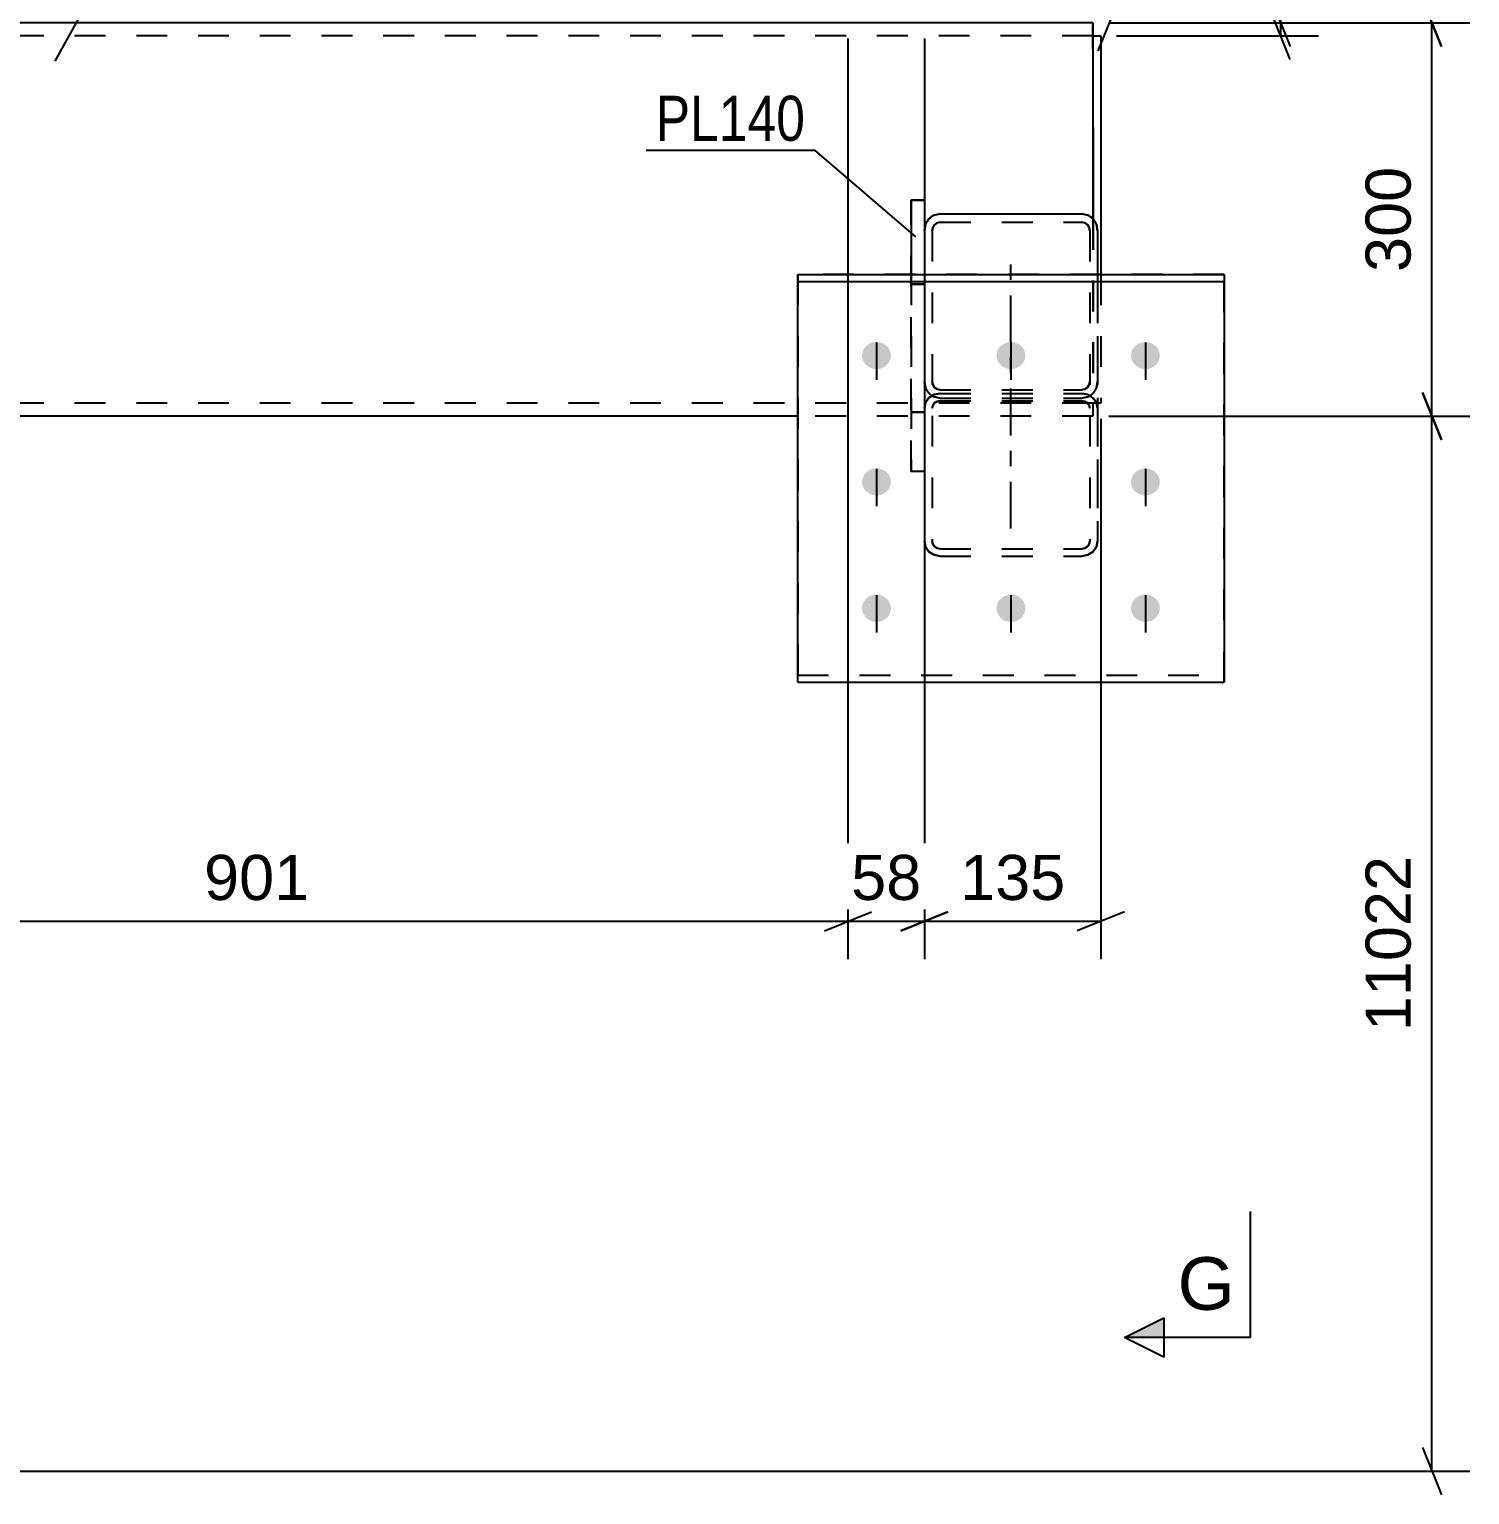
# Model space of a CAD drawing. Header units: millimetres. Extents: x 0 to 1189, y 0 to 841.
# Drawn here: x 252.5 to 344, y 381.6 to 474.7 of the extents above; entities that cross this region are included whole.
import ezdxf

# ---------------------------------------------------------------- set-up
doc = ezdxf.new("R2010")
doc.units = ezdxf.units.MM
doc.linetypes.add('DXK_LINE_DOT2', pattern=[3.9198, 1.9599, -1.9599])
doc.linetypes.add('DXK_LINE_DOT3', pattern=[5.9187, 2.979, -0.9799, 0.9799, -0.9799])
doc.styles.add('Arial', font='ARIAL.TTF', dxfattribs={"height": 0.2})
doc.styles.add('Arial Narrow', font='ARIALN.TTF', dxfattribs={"height": 0.2})

# ---------------------------------------------------------------- blocks, each defined once
blk = doc.blocks.new('Part-284935191-1382 - 1225')
at = {"color": 2, "linetype": 'Continuous'}
for p, q in [((320.052, 474.249), (320.053, 462.619)), ((320.052, 474.249), (320.552, 474.249)), ((320.552, 474.249), (320.553, 459.091))]:
    blk.add_line(p, q, dxfattribs=at)
at = {"color": 7, "linetype": 'DXK_LINE_DOT2'}
for p, q in [((320.053, 462.619), (320.053, 450.916)), ((320.553, 459.091), (320.553, 450.916)), ((320.553, 450.916), (320.053, 450.916))]:
    blk.add_line(p, q, dxfattribs=at)
blk = doc.blocks.new('Bolt-284935191-1288 - 1225')
at = {"linetype": 'Continuous'}
for points in [[(306.301, 454.798), (306.492, 454.779), (306.674, 454.723), (306.84, 454.633), (306.983, 454.513), (307.095, 454.367), (307.173, 454.203), (307.213, 454.026), (307.213, 453.846), (307.173, 453.67), (307.095, 453.506), (306.983, 453.36), (306.84, 453.24), (306.674, 453.15), (306.492, 453.094), (306.301, 453.075), (306.111, 453.094), (305.929, 453.15), (305.763, 453.24), (305.62, 453.36), (305.507, 453.506), (305.43, 453.67), (305.39, 453.846), (305.39, 454.026), (305.43, 454.203), (305.507, 454.367), (305.62, 454.513), (305.763, 454.633), (305.929, 454.723), (306.111, 454.779)], [(314.843, 454.798), (315.034, 454.779), (315.216, 454.723), (315.382, 454.633), (315.524, 454.513), (315.637, 454.367), (315.715, 454.203), (315.755, 454.026), (315.755, 453.846), (315.715, 453.67), (315.637, 453.506), (315.524, 453.36), (315.382, 453.24), (315.216, 453.15), (315.034, 453.094), (314.843, 453.075), (314.652, 453.094), (314.47, 453.15), (314.304, 453.24), (314.162, 453.36), (314.049, 453.506), (313.971, 453.67), (313.931, 453.846), (313.931, 454.026), (313.971, 454.203), (314.049, 454.367), (314.162, 454.513), (314.304, 454.633), (314.47, 454.723), (314.652, 454.779)], [(323.385, 454.798), (323.575, 454.779), (323.758, 454.723), (323.923, 454.633), (324.066, 454.513), (324.179, 454.367), (324.256, 454.203), (324.296, 454.026), (324.296, 453.846), (324.256, 453.67), (324.179, 453.506), (324.066, 453.36), (323.923, 453.24), (323.758, 453.15), (323.575, 453.094), (323.385, 453.075), (323.194, 453.094), (323.012, 453.15), (322.846, 453.24), (322.703, 453.36), (322.591, 453.506), (322.513, 453.67), (322.473, 453.846), (322.473, 454.026), (322.513, 454.203), (322.591, 454.367), (322.703, 454.513), (322.846, 454.633), (323.012, 454.723), (323.194, 454.779)], [(306.301, 446.771), (306.492, 446.752), (306.674, 446.697), (306.84, 446.607), (306.983, 446.486), (307.095, 446.341), (307.173, 446.176), (307.213, 446), (307.213, 445.82), (307.173, 445.644), (307.095, 445.479), (306.983, 445.334), (306.84, 445.213), (306.674, 445.123), (306.492, 445.067), (306.301, 445.049), (306.111, 445.067), (305.929, 445.123), (305.763, 445.213), (305.62, 445.334), (305.507, 445.479), (305.43, 445.644), (305.39, 445.82), (305.39, 446), (305.43, 446.176), (305.507, 446.341), (305.62, 446.486), (305.763, 446.607), (305.929, 446.697), (306.111, 446.752)], [(323.385, 446.771), (323.575, 446.752), (323.758, 446.697), (323.923, 446.607), (324.066, 446.486), (324.179, 446.341), (324.256, 446.176), (324.296, 446), (324.296, 445.82), (324.256, 445.644), (324.179, 445.479), (324.066, 445.334), (323.923, 445.213), (323.758, 445.123), (323.575, 445.067), (323.385, 445.049), (323.194, 445.067), (323.012, 445.123), (322.846, 445.213), (322.703, 445.334), (322.591, 445.479), (322.513, 445.644), (322.473, 445.82), (322.473, 446), (322.513, 446.176), (322.591, 446.341), (322.703, 446.486), (322.846, 446.607), (323.012, 446.697), (323.194, 446.752)], [(306.301, 438.755), (306.492, 438.736), (306.674, 438.679), (306.84, 438.588), (306.983, 438.466), (307.095, 438.319), (307.173, 438.153), (307.213, 437.974), (307.213, 437.792), (307.173, 437.614), (307.095, 437.448), (306.983, 437.3), (306.84, 437.178), (306.674, 437.087), (306.492, 437.031), (306.301, 437.012), (306.111, 437.031), (305.929, 437.087), (305.763, 437.178), (305.62, 437.3), (305.507, 437.448), (305.43, 437.614), (305.39, 437.792), (305.39, 437.974), (305.43, 438.153), (305.507, 438.319), (305.62, 438.466), (305.763, 438.588), (305.929, 438.679), (306.111, 438.736)], [(314.843, 438.755), (315.034, 438.736), (315.216, 438.679), (315.382, 438.588), (315.524, 438.466), (315.637, 438.319), (315.715, 438.153), (315.755, 437.974), (315.755, 437.792), (315.715, 437.614), (315.637, 437.448), (315.524, 437.3), (315.382, 437.178), (315.216, 437.087), (315.034, 437.031), (314.843, 437.012), (314.652, 437.031), (314.47, 437.087), (314.304, 437.178), (314.162, 437.3), (314.049, 437.448), (313.971, 437.614), (313.931, 437.792), (313.931, 437.974), (313.971, 438.153), (314.049, 438.319), (314.162, 438.466), (314.304, 438.588), (314.47, 438.679), (314.652, 438.736)], [(323.385, 438.755), (323.575, 438.736), (323.758, 438.679), (323.923, 438.588), (324.066, 438.466), (324.179, 438.319), (324.256, 438.153), (324.296, 437.974), (324.296, 437.792), (324.256, 437.614), (324.179, 437.448), (324.066, 437.3), (323.923, 437.178), (323.758, 437.087), (323.575, 437.031), (323.385, 437.012), (323.194, 437.031), (323.012, 437.087), (322.846, 437.178), (322.703, 437.3), (322.591, 437.448), (322.513, 437.614), (322.473, 437.792), (322.473, 437.974), (322.513, 438.153), (322.591, 438.319), (322.703, 438.466), (322.846, 438.588), (323.012, 438.679), (323.194, 438.736)]]:
    blk.add_hatch(color=1, dxfattribs=at).paths.add_polyline_path(points)
at = {"color": 1, "linetype": 'Continuous'}
for p, q in [((306.301, 454.763), (306.301, 452.397)), ((314.843, 454.763), (314.843, 452.397)), ((323.385, 454.763), (323.385, 452.397)), ((306.301, 446.736), (306.301, 444.371)), ((323.385, 446.736), (323.385, 444.371)), ((306.301, 438.71), (306.301, 436.344)), ((314.843, 438.71), (314.843, 436.344)), ((323.385, 438.71), (323.385, 436.344))]:
    blk.add_line(p, q, dxfattribs=at)
blk = doc.blocks.new('Part-284935191-1446 - 1225')
at = {"color": 2, "linetype": 'Continuous'}
for p, q in [((320.051, 475.083), (219.124, 475.08)), ((320.051, 475.083), (320.051, 473.416)), ((320.051, 473.416), (320.052, 462.621)), ((301.301, 450.082), (219.124, 450.08))]:
    blk.add_line(p, q, dxfattribs=at)
at = {"color": 7, "linetype": 'DXK_LINE_DOT2'}
for p, q in [((219.124, 475.08), (219.124, 450.08)), ((320.051, 473.416), (320.051, 474.956)), ((320.051, 474.249), (219.124, 474.247)), ((320.052, 462.621), (320.052, 450.083)), ((320.052, 450.916), (219.124, 450.914)), ((320.052, 450.916), (320.052, 450.979)), ((320.052, 450.083), (301.301, 450.082))]:
    blk.add_line(p, q, dxfattribs=at)
blk = doc.blocks.new('Part-284935191-1490 - 1225')
at = {"color": 2, "linetype": 'Continuous'}
for p, q in [((309.96, 462.854), (310.343, 462.935)), ((310.343, 462.935), (319.343, 462.935)), ((319.343, 462.935), (319.726, 462.854)), ((309.343, 461.871), (309.419, 462.278)), ((320.267, 462.278), (320.343, 461.871)), ((320.343, 461.871), (320.343, 459.091))]:
    blk.add_line(p, q, dxfattribs=at)
at = {"color": 7, "linetype": 'DXK_LINE_DOT2'}
for p, q in [((309.343, 461.871), (309.343, 442.137)), ((309.881, 462.074), (309.843, 461.871)), ((309.843, 461.871), (309.843, 442.137)), ((309.989, 462.247), (309.881, 462.074)), ((310.152, 462.362), (309.989, 462.247)), ((310.343, 462.403), (310.152, 462.362)), ((310.343, 462.403), (319.343, 462.403)), ((319.534, 462.362), (319.343, 462.403)), ((319.697, 462.247), (319.534, 462.362)), ((319.805, 462.074), (319.697, 462.247)), ((319.843, 461.871), (319.805, 462.074)), ((319.843, 461.871), (319.843, 442.137)), ((320.343, 459.091), (320.343, 442.137)), ((309.419, 451.886), (309.343, 452.293)), ((309.843, 452.293), (309.881, 452.09)), ((309.881, 452.09), (309.989, 451.917)), ((310.343, 451.534), (309.96, 451.463)), ((309.989, 451.917), (310.152, 451.802)), ((310.152, 451.802), (310.343, 451.761)), ((310.343, 451.761), (319.343, 451.761)), ((310.343, 451.534), (319.343, 451.534)), ((319.343, 451.761), (319.534, 451.802)), ((319.726, 451.463), (319.343, 451.534)), ((319.534, 451.802), (319.697, 451.917)), ((319.697, 451.917), (319.805, 452.09)), ((319.805, 452.09), (319.843, 452.293)), ((320.343, 452.293), (320.267, 451.886)), ((309.419, 450.954), (309.343, 450.595)), ((309.636, 451.259), (309.419, 450.954)), ((309.96, 451.463), (309.636, 451.259)), ((309.843, 450.595), (309.881, 450.774)), ((309.881, 450.774), (309.989, 450.927)), ((310.343, 451.229), (309.96, 451.31)), ((309.989, 450.927), (310.152, 451.029)), ((310.152, 451.029), (310.343, 451.064)), ((310.343, 451.229), (319.343, 451.229)), ((310.343, 451.064), (319.343, 451.064)), ((319.726, 451.31), (319.343, 451.229)), ((319.343, 451.064), (319.534, 451.029)), ((319.534, 451.029), (319.697, 450.927)), ((319.697, 450.927), (319.805, 450.774)), ((320.05, 451.259), (319.726, 451.463)), ((319.805, 450.774), (319.843, 450.595)), ((320.267, 450.954), (320.05, 451.259)), ((320.343, 450.595), (320.267, 450.954)), ((309.343, 442.137), (309.419, 441.778)), ((309.419, 441.778), (309.636, 441.473)), ((309.636, 441.473), (309.96, 441.269)), ((309.881, 441.958), (309.843, 442.137)), ((309.989, 441.805), (309.881, 441.958)), ((310.152, 441.703), (309.989, 441.805)), ((310.343, 441.667), (310.152, 441.703)), ((310.343, 441.667), (319.343, 441.667)), ((319.534, 441.703), (319.343, 441.667)), ((319.697, 441.805), (319.534, 441.703)), ((319.805, 441.958), (319.697, 441.805)), ((319.726, 441.269), (320.05, 441.473)), ((319.843, 442.137), (319.805, 441.958)), ((320.05, 441.473), (320.267, 441.778)), ((320.267, 441.778), (320.343, 442.137)), ((309.96, 441.269), (310.343, 441.198)), ((310.343, 441.198), (319.343, 441.198)), ((319.343, 441.198), (319.726, 441.269))]:
    blk.add_line(p, q, dxfattribs=at)
at = {"color": 2, "linetype": 'Continuous'}
for centre, start, end in [((310.386, 461.911), 114.31996, 159.24168), ((319.3, 461.911), 20.75832, 65.68004)]:
    blk.add_arc(centre, 1.034, start, end, dxfattribs=at)
at = {"color": 7, "linetype": 'DXK_LINE_DOT2'}
for centre, start, end in [((310.386, 452.253), 200.75832, 245.68004), ((319.3, 452.253), 294.31996, 339.24168)]:
    blk.add_arc(centre, 1.034, start, end, dxfattribs=at)
blk = doc.blocks.new('Part-284935191-1492 - 1225')
at = {"color": 7, "linetype": 'DXK_LINE_DOT2'}
for p, q in [((310.343, 462.935), (309.96, 462.854)), ((310.343, 462.935), (319.343, 462.935)), ((319.726, 462.854), (319.343, 462.935)), ((309.419, 462.278), (309.343, 461.871)), ((309.343, 461.871), (309.343, 442.137)), ((309.843, 461.871), (309.881, 462.075)), ((309.843, 461.871), (309.843, 442.137)), ((309.881, 462.075), (309.989, 462.247)), ((309.989, 462.247), (310.152, 462.362)), ((310.152, 462.362), (310.343, 462.403)), ((310.343, 462.403), (319.343, 462.403)), ((319.343, 462.403), (319.534, 462.362)), ((319.534, 462.362), (319.697, 462.247)), ((319.697, 462.247), (319.805, 462.075)), ((319.805, 462.075), (319.843, 461.871)), ((319.843, 461.871), (319.843, 442.137)), ((320.343, 461.871), (320.267, 462.278)), ((320.343, 461.871), (320.343, 442.137)), ((309.343, 452.293), (309.419, 451.886)), ((309.881, 452.09), (309.843, 452.293)), ((309.989, 451.917), (309.881, 452.09)), ((309.96, 451.463), (310.343, 451.534)), ((310.152, 451.802), (309.989, 451.917)), ((310.343, 451.761), (310.152, 451.802)), ((310.343, 451.761), (319.343, 451.761)), ((310.343, 451.534), (319.343, 451.534)), ((319.534, 451.802), (319.343, 451.761)), ((319.343, 451.534), (319.726, 451.463)), ((319.697, 451.917), (319.534, 451.802)), ((319.805, 452.09), (319.697, 451.917)), ((319.843, 452.293), (319.805, 452.09)), ((320.267, 451.886), (320.343, 452.293)), ((309.343, 450.595), (309.419, 450.954)), ((309.419, 450.954), (309.636, 451.259)), ((309.636, 451.259), (309.96, 451.463)), ((309.881, 450.774), (309.843, 450.595)), ((309.989, 450.927), (309.881, 450.774)), ((309.96, 451.31), (310.343, 451.229)), ((310.152, 451.029), (309.989, 450.927)), ((310.343, 451.065), (310.152, 451.029)), ((310.343, 451.229), (319.343, 451.229)), ((310.343, 451.065), (319.343, 451.065)), ((319.343, 451.229), (319.726, 451.31)), ((319.534, 451.029), (319.343, 451.065)), ((319.697, 450.927), (319.534, 451.029)), ((319.805, 450.774), (319.697, 450.927)), ((319.726, 451.463), (320.05, 451.259)), ((319.843, 450.595), (319.805, 450.774)), ((320.05, 451.259), (320.267, 450.954)), ((320.267, 450.954), (320.343, 450.595)), ((309.419, 441.778), (309.343, 442.137)), ((309.636, 441.473), (309.419, 441.778)), ((309.96, 441.269), (309.636, 441.473)), ((309.843, 442.137), (309.881, 441.958)), ((309.881, 441.958), (309.989, 441.805)), ((309.989, 441.805), (310.152, 441.703)), ((310.152, 441.703), (310.343, 441.668)), ((310.343, 441.668), (319.343, 441.668)), ((319.343, 441.668), (319.534, 441.703)), ((319.534, 441.703), (319.697, 441.805)), ((319.697, 441.805), (319.805, 441.958)), ((320.05, 441.473), (319.726, 441.269)), ((319.805, 441.958), (319.843, 442.137)), ((320.267, 441.778), (320.05, 441.473)), ((320.343, 442.137), (320.267, 441.778)), ((310.343, 441.198), (309.96, 441.269)), ((310.343, 441.198), (319.343, 441.198)), ((319.726, 441.269), (319.343, 441.198))]:
    blk.add_line(p, q, dxfattribs=at)
at = {"color": 7, "linetype": 'DXK_LINE_DOT3'}
blk.add_line((314.843, 442.946), (314.843, 460.502), dxfattribs=at)
at = {"color": 7, "linetype": 'DXK_LINE_DOT2'}
for centre, start, end in [((310.386, 461.912), 114.31996, 159.24168), ((319.3, 461.912), 20.75832, 65.68004), ((310.386, 452.253), 200.75832, 245.68004), ((319.3, 452.253), 294.31996, 339.24168)]:
    blk.add_arc(centre, 1.034, start, end, dxfattribs=at)
blk = doc.blocks.new('Part-284935191-1506 - 1225')
at = {"color": 7, "linetype": 'DXK_LINE_DOT2'}
for p, q in [((328.385, 459.091), (301.301, 459.091)), ((301.301, 459.091), (301.301, 433.185)), ((328.385, 433.185), (328.385, 459.091)), ((301.301, 458.635), (328.385, 458.635)), ((301.301, 433.641), (328.385, 433.641)), ((301.301, 433.185), (328.385, 433.185))]:
    blk.add_line(p, q, dxfattribs=at)
blk = doc.blocks.new('Bolt-284935191-1507 - 1225')
at = {"color": 1, "linetype": 'DXK_LINE_DOT2'}
for p, q in [((306.301, 454.763), (306.301, 452.397)), ((314.843, 454.763), (314.843, 452.397)), ((323.385, 454.763), (323.385, 452.397)), ((306.301, 446.737), (306.301, 444.371)), ((323.385, 446.737), (323.385, 444.371)), ((306.301, 438.71), (306.301, 436.344)), ((314.843, 438.71), (314.843, 436.344)), ((323.385, 438.71), (323.385, 436.344))]:
    blk.add_line(p, q, dxfattribs=at)
blk = doc.blocks.new('Part-284935191-1508 - 1225')
at = {"color": 2, "linetype": 'Continuous'}
for p, q in [((301.301, 433.185), (301.301, 459.091)), ((301.301, 459.091), (328.385, 459.091)), ((328.385, 459.091), (328.385, 433.185)), ((301.301, 458.635), (328.385, 458.635)), ((301.301, 433.185), (328.385, 433.185))]:
    blk.add_line(p, q, dxfattribs=at)
at = {"color": 7, "linetype": 'DXK_LINE_DOT2'}
blk.add_line((301.301, 433.641), (328.385, 433.641), dxfattribs=at)
blk = doc.blocks.new('Part-284935191-1535 - 1225')
at = {"color": 7, "linetype": 'DXK_LINE_DOT2'}
for p, q in [((308.51, 446.576), (308.51, 463.816)), ((308.51, 463.816), (309.343, 463.816)), ((309.343, 463.816), (309.343, 446.576)), ((308.51, 458.479), (309.343, 458.479)), ((309.343, 450.336), (308.51, 450.336)), ((309.343, 446.576), (308.51, 446.576))]:
    blk.add_line(p, q, dxfattribs=at)
blk = doc.blocks.new('Part-284935191-1540 - 1225')
at = {"color": 2, "linetype": 'Continuous'}
for p, q in [((308.51, 463.822), (309.343, 463.822)), ((308.51, 463.822), (308.51, 459.091)), ((309.343, 463.822), (309.343, 459.091))]:
    blk.add_line(p, q, dxfattribs=at)
at = {"color": 7, "linetype": 'DXK_LINE_DOT2'}
for p, q in [((308.51, 459.091), (308.51, 446.581)), ((309.343, 459.091), (309.343, 446.581)), ((308.51, 458.484), (309.343, 458.484)), ((308.51, 450.342), (309.343, 450.342)), ((309.343, 446.581), (308.51, 446.581))]:
    blk.add_line(p, q, dxfattribs=at)
blk = doc.blocks.new('StraightDimension-284935191-9939 - 1225')
at = {"color": 7, "linetype": 'Continuous'}
for p, q in [((229.366, 474.08), (229.366, 415.599)), ((304.491, 474.082), (304.491, 415.599)), ((230.866, 418.599), (227.866, 417.399)), ((302.991, 417.399), (305.991, 418.599)), ((229.366, 417.999), (304.491, 417.999))]:
    blk.add_line(p, q, dxfattribs=at)
at = {"color": 0}
blk.add_wipeout([(270.864, 418.749), (270.864, 422.949), (262.993, 422.949), (262.993, 418.749)], dxfattribs=at)
at = {"color": 3, "style": 'Arial'}
blk.add_text('901', height=2.8652, dxfattribs=at).set_placement((263.593, 419.349))
blk = doc.blocks.new('StraightDimension-284935191-9546 - 1225')
at = {"color": 7, "linetype": 'Continuous'}
blk.add_line((340.976, 476.583), (342.176, 473.583), dxfattribs=at)
blk = doc.blocks.new('StraightDimension-284935191-9547 - 1225')
at = {"color": 7, "linetype": 'Continuous'}
for p, q in [((342.176, 473.583), (340.976, 476.583)), ((321.051, 475.083), (343.976, 475.083)), ((341.576, 450.083), (341.576, 475.083)), ((340.976, 451.583), (342.176, 448.583)), ((321.052, 450.083), (343.976, 450.083))]:
    blk.add_line(p, q, dxfattribs=at)
at = {"color": 0}
blk.add_wipeout([(340.826, 466.518), (336.626, 466.518), (336.626, 458.647), (340.826, 458.647)], dxfattribs=at)
at = {"color": 3, "style": 'Arial'}
blk.add_text('300', height=2.8652, rotation=90.00021, dxfattribs=at).set_placement((340.226, 459.247))
blk = doc.blocks.new('StraightDimension-284935191-9548 - 1225')
at = {"color": 7, "linetype": 'Continuous'}
for p, q in [((342.176, 448.583), (340.976, 451.583)), ((321.052, 450.083), (343.976, 450.083)), ((341.576, 383.066), (341.576, 450.083)), ((340.976, 384.566), (342.176, 381.566)), ((220.125, 383.066), (343.976, 383.066))]:
    blk.add_line(p, q, dxfattribs=at)
at = {"color": 0}
blk.add_wipeout([(340.826, 422.733), (336.626, 422.733), (336.626, 410.415), (340.826, 410.415)], dxfattribs=at)
at = {"color": 3, "style": 'Arial'}
blk.add_text('11022', height=2.8652, rotation=90.00021, dxfattribs=at).set_placement((340.226, 411.015))
blk = doc.blocks.new('StraightDimension-284935191-9925 - 1225')
at = {"color": 7, "linetype": 'Continuous'}
for p, q in [((331.977, 475.083), (331.977, 481.78)), ((331.977, 475.083), (331.977, 481.78)), ((331.377, 476.583), (332.577, 473.583)), ((332.577, 472.749), (331.377, 475.749)), ((321.343, 475.083), (334.377, 475.083)), ((331.977, 474.249), (331.977, 475.083)), ((321.552, 474.249), (334.377, 474.249))]:
    blk.add_line(p, q, dxfattribs=at)
at = {"color": 0}
blk.add_wipeout([(331.227, 481.255), (327.027, 481.255), (327.027, 475.608), (331.227, 475.608)], dxfattribs=at)
at = {"color": 3, "style": 'Arial'}
blk.add_text('10', height=2.8652, rotation=90.00021, dxfattribs=at).set_placement((330.627, 476.208))
blk = doc.blocks.new('StraightDimension-284935191-9937 - 1225')
at = {"color": 7, "linetype": 'Continuous'}
for p, q in [((309.343, 474.082), (309.343, 415.599)), ((320.553, 449.916), (320.553, 415.599)), ((307.843, 417.399), (310.843, 418.599)), ((322.053, 418.599), (319.053, 417.399)), ((309.343, 417.999), (320.553, 417.999))]:
    blk.add_line(p, q, dxfattribs=at)
at = {"color": 0}
blk.add_wipeout([(318.883, 418.749), (318.883, 422.949), (311.013, 422.949), (311.013, 418.749)], dxfattribs=at)
at = {"color": 3, "style": 'Arial'}
blk.add_text('135', height=2.8652, dxfattribs=at).set_placement((311.613, 419.349))
blk = doc.blocks.new('StraightDimension-284935191-9938 - 1225')
at = {"color": 7, "linetype": 'Continuous'}
for p, q in [((304.491, 474.082), (304.491, 415.599)), ((309.343, 474.082), (309.343, 415.599)), ((302.991, 417.399), (305.991, 418.599)), ((310.843, 418.599), (307.843, 417.399)), ((304.491, 417.999), (309.343, 417.999))]:
    blk.add_line(p, q, dxfattribs=at)
at = {"color": 0}
blk.add_wipeout([(309.741, 418.749), (309.741, 422.949), (304.093, 422.949), (304.093, 418.749)], dxfattribs=at)
at = {"color": 3, "style": 'Arial'}
blk.add_text('58', height=2.8652, dxfattribs=at).set_placement((304.693, 419.349))
blk = doc.blocks.new('Mark-284935191-1378 - 1225')
at = {"color": 30, "linetype": 'Continuous'}
for p, q in [((320.375, 473.289), (325.476, 485.783)), ((325.476, 485.783), (336.18, 485.783))]:
    blk.add_line(p, q, dxfattribs=at)
at = {"color": 0}
blk.add_wipeout([(335.58, 486.383), (335.58, 489.383), (326.076, 489.383), (326.076, 486.383)], dxfattribs=at)
blk.add_wipeout([(335.58, 486.383), (335.58, 489.383), (326.076, 489.383), (326.076, 486.383)], dxfattribs=at)
at = {"color": 3, "style": 'Arial Narrow'}
blk.add_text('PL789', height=2.8633, dxfattribs=at).set_placement((326.076, 486.383))
blk = doc.blocks.new('Mark-284935191-1442 - 1225')
at = {"color": 30, "linetype": 'Continuous'}
for p, q in [((254.14, 472.642), (257.734, 479.129)), ((257.734, 479.129), (279.009, 479.129))]:
    blk.add_line(p, q, dxfattribs=at)
at = {"color": 0}
for points in [[(268.383, 479.729), (268.383, 482.729), (258.334, 482.729), (258.334, 479.729)], [(278.409, 479.729), (278.409, 482.729), (269.283, 482.729), (269.283, 479.729)]]:
    blk.add_wipeout(points, dxfattribs=at)
for points in [[(268.383, 479.729), (268.383, 482.729), (258.334, 482.729), (258.334, 479.729)], [(278.409, 479.729), (278.409, 482.729), (269.283, 482.729), (269.283, 479.729)]]:
    blk.add_wipeout(points, dxfattribs=at)
at = {"color": 3, "style": 'Arial Narrow'}
for s, p in [('BC331', (258.334, 479.729)), ('CTRD', (269.283, 479.729))]:
    blk.add_text(s, height=2.8633, dxfattribs=at).set_placement(p)
blk = doc.blocks.new('Mark-284935191-1536 - 1225')
at = {"color": 30, "linetype": 'Continuous'}
for p in [(291.675, 466.977), (308.806, 461.473)]:
    blk.add_line(p, (302.379, 466.977), dxfattribs=at)
at = {"color": 0}
blk.add_wipeout([(301.779, 467.577), (301.779, 470.577), (292.275, 470.577), (292.275, 467.577)], dxfattribs=at)
blk.add_wipeout([(301.779, 467.577), (301.779, 470.577), (292.275, 470.577), (292.275, 467.577)], dxfattribs=at)
at = {"color": 3, "style": 'Arial Narrow'}
blk.add_text('PL140', height=2.8633, dxfattribs=at).set_placement((292.275, 467.577))
blk = doc.blocks.new('SectionMark-284935191-10173 - 1225')
at = {"linetype": 'Continuous'}
blk.add_hatch(color=6, dxfattribs=at).paths.add_polyline_path([(324.554, 392.812), (324.554, 391.562), (322.054, 391.562)])
at = {"color": 6, "linetype": 'Continuous'}
for p, q in [((330.054, 391.562), (330.054, 399.562)), ((322.054, 391.562), (324.554, 392.812)), ((324.554, 392.812), (324.554, 390.312)), ((330.054, 391.562), (322.054, 391.562)), ((324.554, 390.312), (322.054, 391.562))]:
    blk.add_line(p, q, dxfattribs=at)
at = {"color": 0, "linetype": 'Continuous'}
blk.add_wipeout([(329.054, 393.312), (329.054, 396.812), (325.424, 396.812), (325.424, 393.312)], dxfattribs=at)
at = {"color": 3, "linetype": 'Continuous', "style": 'Arial'}
blk.add_text('G', height=3.343, dxfattribs=at).set_placement((325.424, 393.312))

msp = doc.modelspace()

# ---------------------------------------------------------------- block references
for name in ['Part-284935191-1446 - 1225', 'Part-284935191-1382 - 1225', 'Part-284935191-1540 - 1225', 'Part-284935191-1535 - 1225', 'Part-284935191-1490 - 1225', 'Part-284935191-1492 - 1225', 'Part-284935191-1506 - 1225', 'Part-284935191-1508 - 1225', 'Bolt-284935191-1288 - 1225', 'Bolt-284935191-1507 - 1225']:
    msp.add_blockref(name, (0, 0))

# ---------------------------------------------------------------- next in the draw order: block references
for name in ['StraightDimension-284935191-9546 - 1225', 'StraightDimension-284935191-9939 - 1225']:
    msp.add_blockref(name, (0, 0))

# ---------------------------------------------------------------- next in the draw order: block references
for name in ['Mark-284935191-1442 - 1225', 'StraightDimension-284935191-9547 - 1225']:
    msp.add_blockref(name, (0, 0))

# ---------------------------------------------------------------- next in the draw order: block references
for name in ['StraightDimension-284935191-9925 - 1225', 'StraightDimension-284935191-9548 - 1225']:
    msp.add_blockref(name, (0, 0))

# ---------------------------------------------------------------- next in the draw order: block references
msp.add_blockref('StraightDimension-284935191-9937 - 1225', (0, 0))

# ---------------------------------------------------------------- next in the draw order: block references
for name in ['Mark-284935191-1378 - 1225', 'StraightDimension-284935191-9938 - 1225']:
    msp.add_blockref(name, (0, 0))

# ---------------------------------------------------------------- next in the draw order: block references
for name in ['SectionMark-284935191-10173 - 1225', 'Mark-284935191-1536 - 1225']:
    msp.add_blockref(name, (0, 0))

doc.saveas('drawing.dxf')
